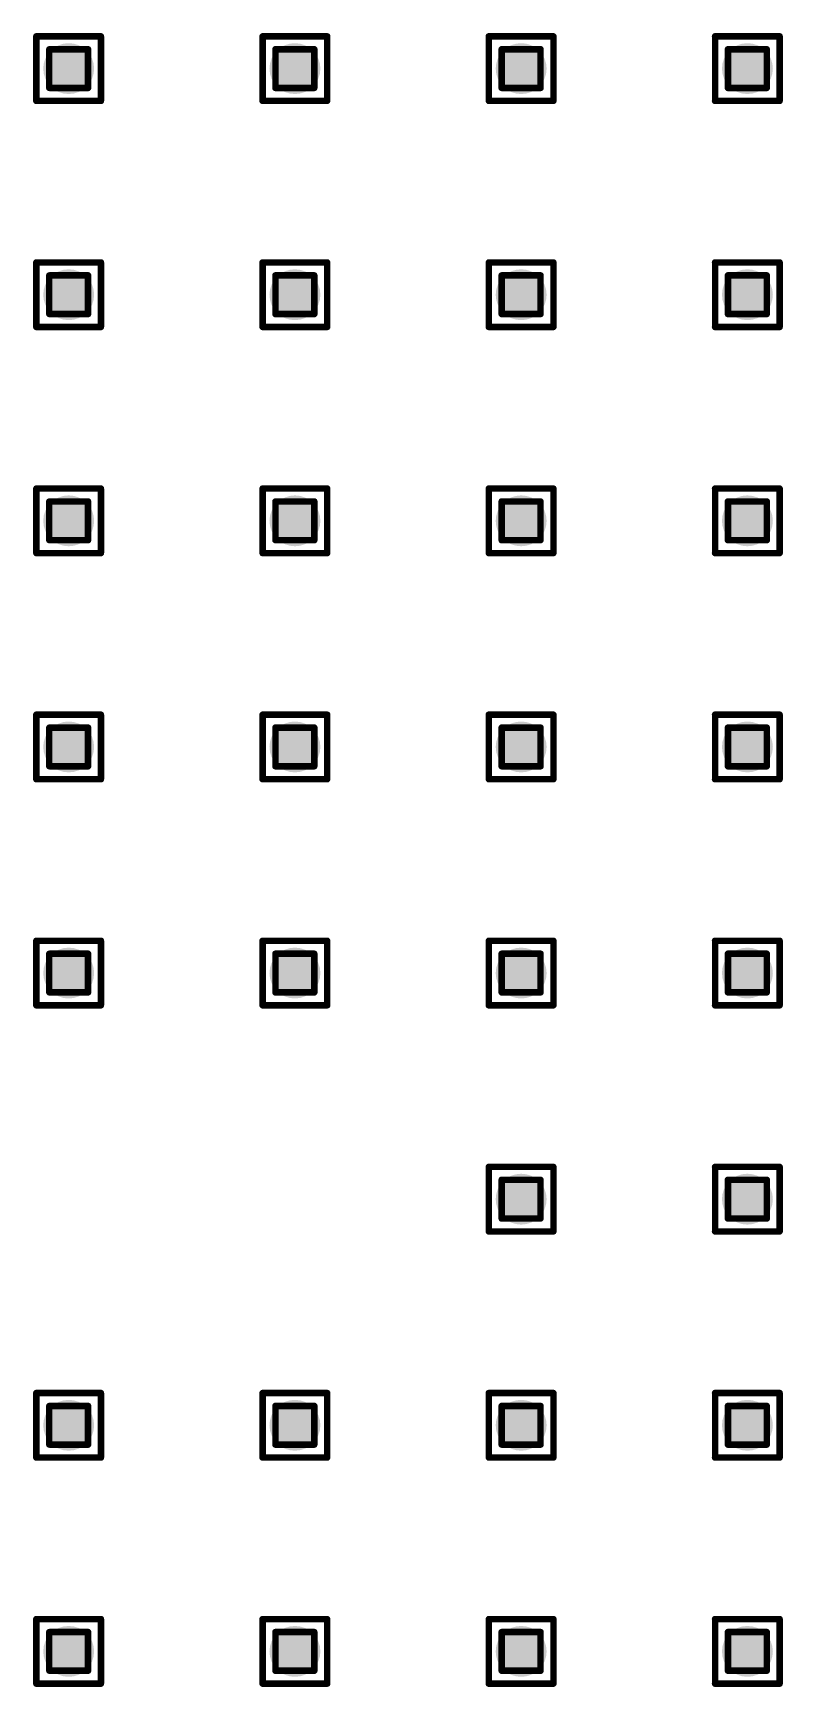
# Model space of a CAD drawing. Header units: millimetres. Extents: x -25 to 478, y -31 to 252.
# Drawn here: x 71.32 to 77.22, y 44.42 to 57.43 of the extents above; entities that cross this region are included whole.
import ezdxf

# ---------------------------------------------------------------- set-up
doc = ezdxf.new("R2010")
doc.units = ezdxf.units.MM
doc.layers.add('DrillDrawing', color=1, linetype='Continuous')
doc.layers.add('ViaHoleLayer', color=16, linetype='Continuous')

msp = doc.modelspace()

# ---------------------------------------------------------------- hatches: boundary and pattern name
at = {"layer": 'ViaHoleLayer'}
h = msp.add_hatch(color=16, dxfattribs=at)
edge = h.paths.add_edge_path()
edge.add_arc((71.603, 57.15), 0.2, 0, 360)
h = msp.add_hatch(color=16, dxfattribs=at)
edge = h.paths.add_edge_path()
edge.add_arc((73.381, 57.15), 0.2, 0, 360)
h = msp.add_hatch(color=16, dxfattribs=at)
edge = h.paths.add_edge_path()
edge.add_arc((75.159, 57.15), 0.2, 0, 360)
h = msp.add_hatch(color=16, dxfattribs=at)
edge = h.paths.add_edge_path()
edge.add_arc((76.937, 57.15), 0.2, 0, 360)
h = msp.add_hatch(color=16, dxfattribs=at)
edge = h.paths.add_edge_path()
edge.add_arc((71.603, 55.372), 0.2, 0, 360)
h = msp.add_hatch(color=16, dxfattribs=at)
edge = h.paths.add_edge_path()
edge.add_arc((73.381, 55.372), 0.2, 0, 360)
h = msp.add_hatch(color=16, dxfattribs=at)
edge = h.paths.add_edge_path()
edge.add_arc((75.159, 55.372), 0.2, 0, 360)
h = msp.add_hatch(color=16, dxfattribs=at)
edge = h.paths.add_edge_path()
edge.add_arc((76.937, 55.372), 0.2, 0, 360)
h = msp.add_hatch(color=16, dxfattribs=at)
edge = h.paths.add_edge_path()
edge.add_arc((71.603, 53.594), 0.2, 0, 360)
h = msp.add_hatch(color=16, dxfattribs=at)
edge = h.paths.add_edge_path()
edge.add_arc((73.381, 53.594), 0.2, 0, 360)
h = msp.add_hatch(color=16, dxfattribs=at)
edge = h.paths.add_edge_path()
edge.add_arc((75.159, 53.594), 0.2, 0, 360)
h = msp.add_hatch(color=16, dxfattribs=at)
edge = h.paths.add_edge_path()
edge.add_arc((76.937, 53.594), 0.2, 0, 360)
h = msp.add_hatch(color=16, dxfattribs=at)
edge = h.paths.add_edge_path()
edge.add_arc((71.603, 51.816), 0.2, 0, 360)
h = msp.add_hatch(color=16, dxfattribs=at)
edge = h.paths.add_edge_path()
edge.add_arc((73.381, 51.816), 0.2, 0, 360)
h = msp.add_hatch(color=16, dxfattribs=at)
edge = h.paths.add_edge_path()
edge.add_arc((75.159, 51.816), 0.2, 0, 360)
h = msp.add_hatch(color=16, dxfattribs=at)
edge = h.paths.add_edge_path()
edge.add_arc((76.937, 51.816), 0.2, 0, 360)
h = msp.add_hatch(color=16, dxfattribs=at)
edge = h.paths.add_edge_path()
edge.add_arc((71.603, 50.038), 0.2, 0, 360)
h = msp.add_hatch(color=16, dxfattribs=at)
edge = h.paths.add_edge_path()
edge.add_arc((73.381, 50.038), 0.2, 0, 360)
h = msp.add_hatch(color=16, dxfattribs=at)
edge = h.paths.add_edge_path()
edge.add_arc((75.159, 50.038), 0.2, 0, 360)
h = msp.add_hatch(color=16, dxfattribs=at)
edge = h.paths.add_edge_path()
edge.add_arc((76.937, 50.038), 0.2, 0, 360)
h = msp.add_hatch(color=16, dxfattribs=at)
edge = h.paths.add_edge_path()
edge.add_arc((75.159, 48.26), 0.2, 0, 360)
h = msp.add_hatch(color=16, dxfattribs=at)
edge = h.paths.add_edge_path()
edge.add_arc((76.937, 48.26), 0.2, 0, 360)
h = msp.add_hatch(color=16, dxfattribs=at)
edge = h.paths.add_edge_path()
edge.add_arc((71.603, 46.482), 0.2, 0, 360)
h = msp.add_hatch(color=16, dxfattribs=at)
edge = h.paths.add_edge_path()
edge.add_arc((73.381, 46.482), 0.2, 0, 360)
h = msp.add_hatch(color=16, dxfattribs=at)
edge = h.paths.add_edge_path()
edge.add_arc((75.159, 46.482), 0.2, 0, 360)
h = msp.add_hatch(color=16, dxfattribs=at)
edge = h.paths.add_edge_path()
edge.add_arc((76.937, 46.482), 0.2, 0, 360)
h = msp.add_hatch(color=16, dxfattribs=at)
edge = h.paths.add_edge_path()
edge.add_arc((71.603, 44.704), 0.2, 0, 360)
h = msp.add_hatch(color=16, dxfattribs=at)
edge = h.paths.add_edge_path()
edge.add_arc((73.381, 44.704), 0.2, 0, 360)
h = msp.add_hatch(color=16, dxfattribs=at)
edge = h.paths.add_edge_path()
edge.add_arc((75.159, 44.704), 0.2, 0, 360)
h = msp.add_hatch(color=16, dxfattribs=at)
edge = h.paths.add_edge_path()
edge.add_arc((76.937, 44.704), 0.2, 0, 360)

# ---------------------------------------------------------------- linework, layer by layer
at = {"layer": 'DrillDrawing', "const_width": 0.0508}
for points in [[(71.349, 57.404), (71.857, 57.404)], [(71.349, 56.896), (71.349, 57.404)], [(71.857, 56.896), (71.857, 57.404)], [(73.127, 57.404), (73.635, 57.404)], [(73.127, 56.896), (73.127, 57.404)], [(73.635, 56.896), (73.635, 57.404)], [(74.905, 57.404), (75.413, 57.404)], [(74.905, 56.896), (74.905, 57.404)], [(75.413, 56.896), (75.413, 57.404)], [(76.683, 57.404), (77.191, 57.404)], [(76.683, 56.896), (76.683, 57.404)], [(77.191, 56.896), (77.191, 57.404)], [(71.45, 57.302), (71.755, 57.302)], [(71.45, 56.998), (71.45, 57.302)], [(71.755, 56.998), (71.755, 57.302)], [(73.228, 57.302), (73.533, 57.302)], [(73.228, 56.998), (73.228, 57.302)], [(73.533, 56.998), (73.533, 57.302)], [(75.006, 57.302), (75.311, 57.302)], [(75.006, 56.998), (75.006, 57.302)], [(75.311, 56.998), (75.311, 57.302)], [(76.784, 57.302), (77.089, 57.302)], [(76.784, 56.998), (76.784, 57.302)], [(77.089, 56.998), (77.089, 57.302)], [(71.45, 56.998), (71.755, 56.998)], [(73.228, 56.998), (73.533, 56.998)], [(75.006, 56.998), (75.311, 56.998)], [(76.784, 56.998), (77.089, 56.998)], [(71.349, 56.896), (71.857, 56.896)], [(73.127, 56.896), (73.635, 56.896)], [(74.905, 56.896), (75.413, 56.896)], [(76.683, 56.896), (77.191, 56.896)], [(71.349, 55.626), (71.857, 55.626)], [(71.349, 55.118), (71.349, 55.626)], [(71.45, 55.524), (71.755, 55.524)], [(71.45, 55.22), (71.45, 55.524)], [(71.755, 55.22), (71.755, 55.524)], [(71.857, 55.118), (71.857, 55.626)], [(73.127, 55.626), (73.635, 55.626)], [(73.127, 55.118), (73.127, 55.626)], [(73.228, 55.524), (73.533, 55.524)], [(73.228, 55.22), (73.228, 55.524)], [(73.533, 55.22), (73.533, 55.524)], [(73.635, 55.118), (73.635, 55.626)], [(74.905, 55.626), (75.413, 55.626)], [(74.905, 55.118), (74.905, 55.626)], [(75.006, 55.524), (75.311, 55.524)], [(75.006, 55.22), (75.006, 55.524)], [(75.311, 55.22), (75.311, 55.524)], [(75.413, 55.118), (75.413, 55.626)], [(76.683, 55.626), (77.191, 55.626)], [(76.683, 55.118), (76.683, 55.626)], [(76.784, 55.524), (77.089, 55.524)], [(76.784, 55.22), (76.784, 55.524)], [(77.089, 55.22), (77.089, 55.524)], [(77.191, 55.118), (77.191, 55.626)], [(71.349, 55.118), (71.857, 55.118)], [(71.45, 55.22), (71.755, 55.22)], [(73.127, 55.118), (73.635, 55.118)], [(73.228, 55.22), (73.533, 55.22)], [(74.905, 55.118), (75.413, 55.118)], [(75.006, 55.22), (75.311, 55.22)], [(76.683, 55.118), (77.191, 55.118)], [(76.784, 55.22), (77.089, 55.22)], [(71.349, 53.848), (71.857, 53.848)], [(71.349, 53.34), (71.349, 53.848)], [(71.857, 53.34), (71.857, 53.848)], [(73.127, 53.848), (73.635, 53.848)], [(73.127, 53.34), (73.127, 53.848)], [(73.635, 53.34), (73.635, 53.848)], [(74.905, 53.848), (75.413, 53.848)], [(74.905, 53.34), (74.905, 53.848)], [(75.413, 53.34), (75.413, 53.848)], [(76.683, 53.848), (77.191, 53.848)], [(76.683, 53.34), (76.683, 53.848)], [(77.191, 53.34), (77.191, 53.848)], [(71.45, 53.746), (71.755, 53.746)], [(71.45, 53.442), (71.45, 53.746)], [(71.755, 53.442), (71.755, 53.746)], [(73.228, 53.746), (73.533, 53.746)], [(73.228, 53.442), (73.228, 53.746)], [(73.533, 53.442), (73.533, 53.746)], [(75.006, 53.746), (75.311, 53.746)], [(75.006, 53.442), (75.006, 53.746)], [(75.311, 53.442), (75.311, 53.746)], [(76.784, 53.746), (77.089, 53.746)], [(76.784, 53.442), (76.784, 53.746)], [(77.089, 53.442), (77.089, 53.746)], [(71.45, 53.442), (71.755, 53.442)], [(73.228, 53.442), (73.533, 53.442)], [(75.006, 53.442), (75.311, 53.442)], [(76.784, 53.442), (77.089, 53.442)], [(71.349, 53.34), (71.857, 53.34)], [(73.127, 53.34), (73.635, 53.34)], [(74.905, 53.34), (75.413, 53.34)], [(76.683, 53.34), (77.191, 53.34)], [(71.349, 52.07), (71.857, 52.07)], [(71.349, 51.562), (71.349, 52.07)], [(71.857, 51.562), (71.857, 52.07)], [(73.127, 52.07), (73.635, 52.07)], [(73.127, 51.562), (73.127, 52.07)], [(73.635, 51.562), (73.635, 52.07)], [(74.905, 52.07), (75.413, 52.07)], [(74.905, 51.562), (74.905, 52.07)], [(75.413, 51.562), (75.413, 52.07)], [(76.683, 52.07), (77.191, 52.07)], [(76.683, 51.562), (76.683, 52.07)], [(77.191, 51.562), (77.191, 52.07)], [(71.45, 51.968), (71.755, 51.968)], [(71.45, 51.664), (71.45, 51.968)], [(71.755, 51.664), (71.755, 51.968)], [(73.228, 51.968), (73.533, 51.968)], [(73.228, 51.664), (73.228, 51.968)], [(73.533, 51.664), (73.533, 51.968)], [(75.006, 51.968), (75.311, 51.968)], [(75.006, 51.664), (75.006, 51.968)], [(75.311, 51.664), (75.311, 51.968)], [(76.784, 51.968), (77.089, 51.968)], [(76.784, 51.664), (76.784, 51.968)], [(77.089, 51.664), (77.089, 51.968)], [(71.45, 51.664), (71.755, 51.664)], [(73.228, 51.664), (73.533, 51.664)], [(75.006, 51.664), (75.311, 51.664)], [(76.784, 51.664), (77.089, 51.664)], [(71.349, 51.562), (71.857, 51.562)], [(73.127, 51.562), (73.635, 51.562)], [(74.905, 51.562), (75.413, 51.562)], [(76.683, 51.562), (77.191, 51.562)], [(71.349, 50.292), (71.857, 50.292)], [(71.349, 49.784), (71.349, 50.292)], [(71.45, 50.19), (71.755, 50.19)], [(71.45, 49.886), (71.45, 50.19)], [(71.755, 49.886), (71.755, 50.19)], [(71.857, 49.784), (71.857, 50.292)], [(73.127, 50.292), (73.635, 50.292)], [(73.127, 49.784), (73.127, 50.292)], [(73.228, 50.19), (73.533, 50.19)], [(73.228, 49.886), (73.228, 50.19)], [(73.533, 49.886), (73.533, 50.19)], [(73.635, 49.784), (73.635, 50.292)], [(74.905, 50.292), (75.413, 50.292)], [(74.905, 49.784), (74.905, 50.292)], [(75.006, 50.19), (75.311, 50.19)], [(75.006, 49.886), (75.006, 50.19)], [(75.311, 49.886), (75.311, 50.19)], [(75.413, 49.784), (75.413, 50.292)], [(76.683, 50.292), (77.191, 50.292)], [(76.683, 49.784), (76.683, 50.292)], [(76.784, 50.19), (77.089, 50.19)], [(76.784, 49.886), (76.784, 50.19)], [(77.089, 49.886), (77.089, 50.19)], [(77.191, 49.784), (77.191, 50.292)], [(71.349, 49.784), (71.857, 49.784)], [(71.45, 49.886), (71.755, 49.886)], [(73.127, 49.784), (73.635, 49.784)], [(73.228, 49.886), (73.533, 49.886)], [(74.905, 49.784), (75.413, 49.784)], [(75.006, 49.886), (75.311, 49.886)], [(76.683, 49.784), (77.191, 49.784)], [(76.784, 49.886), (77.089, 49.886)], [(74.905, 48.514), (75.413, 48.514)], [(74.905, 48.006), (74.905, 48.514)], [(75.413, 48.006), (75.413, 48.514)], [(76.683, 48.514), (77.191, 48.514)], [(76.683, 48.006), (76.683, 48.514)], [(77.191, 48.006), (77.191, 48.514)], [(75.006, 48.412), (75.311, 48.412)], [(75.006, 48.108), (75.006, 48.412)], [(75.311, 48.108), (75.311, 48.412)], [(76.784, 48.412), (77.089, 48.412)], [(76.784, 48.108), (76.784, 48.412)], [(77.089, 48.108), (77.089, 48.412)], [(75.006, 48.108), (75.311, 48.108)], [(76.784, 48.108), (77.089, 48.108)], [(74.905, 48.006), (75.413, 48.006)], [(76.683, 48.006), (77.191, 48.006)], [(71.349, 46.736), (71.857, 46.736)], [(71.349, 46.228), (71.349, 46.736)], [(71.857, 46.228), (71.857, 46.736)], [(73.127, 46.736), (73.635, 46.736)], [(73.127, 46.228), (73.127, 46.736)], [(73.635, 46.228), (73.635, 46.736)], [(74.905, 46.736), (75.413, 46.736)], [(74.905, 46.228), (74.905, 46.736)], [(75.413, 46.228), (75.413, 46.736)], [(76.683, 46.736), (77.191, 46.736)], [(76.683, 46.228), (76.683, 46.736)], [(77.191, 46.228), (77.191, 46.736)], [(71.45, 46.634), (71.755, 46.634)], [(71.45, 46.33), (71.45, 46.634)], [(71.755, 46.33), (71.755, 46.634)], [(73.228, 46.634), (73.533, 46.634)], [(73.228, 46.33), (73.228, 46.634)], [(73.533, 46.33), (73.533, 46.634)], [(75.006, 46.634), (75.311, 46.634)], [(75.006, 46.33), (75.006, 46.634)], [(75.311, 46.33), (75.311, 46.634)], [(76.784, 46.634), (77.089, 46.634)], [(76.784, 46.33), (76.784, 46.634)], [(77.089, 46.33), (77.089, 46.634)], [(71.45, 46.33), (71.755, 46.33)], [(73.228, 46.33), (73.533, 46.33)], [(75.006, 46.33), (75.311, 46.33)], [(76.784, 46.33), (77.089, 46.33)], [(71.349, 46.228), (71.857, 46.228)], [(73.127, 46.228), (73.635, 46.228)], [(74.905, 46.228), (75.413, 46.228)], [(76.683, 46.228), (77.191, 46.228)], [(71.349, 44.958), (71.857, 44.958)], [(71.349, 44.45), (71.349, 44.958)], [(71.45, 44.856), (71.755, 44.856)], [(71.45, 44.552), (71.45, 44.856)], [(71.755, 44.552), (71.755, 44.856)], [(71.857, 44.45), (71.857, 44.958)], [(73.127, 44.958), (73.635, 44.958)], [(73.127, 44.45), (73.127, 44.958)], [(73.228, 44.856), (73.533, 44.856)], [(73.228, 44.552), (73.228, 44.856)], [(73.533, 44.552), (73.533, 44.856)], [(73.635, 44.45), (73.635, 44.958)], [(74.905, 44.958), (75.413, 44.958)], [(74.905, 44.45), (74.905, 44.958)], [(75.006, 44.856), (75.311, 44.856)], [(75.006, 44.552), (75.006, 44.856)], [(75.311, 44.552), (75.311, 44.856)], [(75.413, 44.45), (75.413, 44.958)], [(76.683, 44.958), (77.191, 44.958)], [(76.683, 44.45), (76.683, 44.958)], [(76.784, 44.856), (77.089, 44.856)], [(76.784, 44.552), (76.784, 44.856)], [(77.089, 44.552), (77.089, 44.856)], [(77.191, 44.45), (77.191, 44.958)], [(71.45, 44.552), (71.755, 44.552)], [(73.228, 44.552), (73.533, 44.552)], [(75.006, 44.552), (75.311, 44.552)], [(76.784, 44.552), (77.089, 44.552)], [(71.349, 44.45), (71.857, 44.45)], [(73.127, 44.45), (73.635, 44.45)], [(74.905, 44.45), (75.413, 44.45)], [(76.683, 44.45), (77.191, 44.45)]]:
    msp.add_lwpolyline(points, dxfattribs=at)
at = {"layer": 'DrillDrawing', "const_width": 0.0254}
for points in [[(71.336, 57.404, 1), (71.361, 57.404, 1)], [(71.336, 57.404, 1), (71.361, 57.404, 1)], [(71.844, 57.404, 1), (71.869, 57.404, 1)], [(71.844, 57.404, 1), (71.869, 57.404, 1)], [(73.114, 57.404, 1), (73.139, 57.404, 1)], [(73.114, 57.404, 1), (73.139, 57.404, 1)], [(73.622, 57.404, 1), (73.647, 57.404, 1)], [(73.622, 57.404, 1), (73.647, 57.404, 1)], [(74.892, 57.404, 1), (74.917, 57.404, 1)], [(74.892, 57.404, 1), (74.917, 57.404, 1)], [(75.4, 57.404, 1), (75.425, 57.404, 1)], [(75.4, 57.404, 1), (75.425, 57.404, 1)], [(76.67, 57.404, 1), (76.695, 57.404, 1)], [(76.67, 57.404, 1), (76.695, 57.404, 1)], [(77.178, 57.404, 1), (77.203, 57.404, 1)], [(77.178, 57.404, 1), (77.203, 57.404, 1)], [(71.438, 57.302, 1), (71.463, 57.302, 1)], [(71.438, 57.302, 1), (71.463, 57.302, 1)], [(71.742, 57.302, 1), (71.768, 57.302, 1)], [(71.742, 57.302, 1), (71.768, 57.302, 1)], [(73.215, 57.302, 1), (73.241, 57.302, 1)], [(73.215, 57.302, 1), (73.241, 57.302, 1)], [(73.52, 57.302, 1), (73.546, 57.302, 1)], [(73.52, 57.302, 1), (73.546, 57.302, 1)], [(74.993, 57.302, 1), (75.019, 57.302, 1)], [(74.993, 57.302, 1), (75.019, 57.302, 1)], [(75.298, 57.302, 1), (75.324, 57.302, 1)], [(75.298, 57.302, 1), (75.324, 57.302, 1)], [(76.771, 57.302, 1), (76.797, 57.302, 1)], [(76.771, 57.302, 1), (76.797, 57.302, 1)], [(77.076, 57.302, 1), (77.102, 57.302, 1)], [(77.076, 57.302, 1), (77.102, 57.302, 1)], [(71.438, 56.998, 1), (71.463, 56.998, 1)], [(71.438, 56.998, 1), (71.463, 56.998, 1)], [(71.742, 56.998, 1), (71.768, 56.998, 1)], [(71.742, 56.998, 1), (71.768, 56.998, 1)], [(73.215, 56.998, 1), (73.241, 56.998, 1)], [(73.215, 56.998, 1), (73.241, 56.998, 1)], [(73.52, 56.998, 1), (73.546, 56.998, 1)], [(73.52, 56.998, 1), (73.546, 56.998, 1)], [(74.993, 56.998, 1), (75.019, 56.998, 1)], [(74.993, 56.998, 1), (75.019, 56.998, 1)], [(75.298, 56.998, 1), (75.324, 56.998, 1)], [(75.298, 56.998, 1), (75.324, 56.998, 1)], [(76.771, 56.998, 1), (76.797, 56.998, 1)], [(76.771, 56.998, 1), (76.797, 56.998, 1)], [(77.076, 56.998, 1), (77.102, 56.998, 1)], [(77.076, 56.998, 1), (77.102, 56.998, 1)], [(71.336, 56.896, 1), (71.361, 56.896, 1)], [(71.336, 56.896, 1), (71.361, 56.896, 1)], [(71.844, 56.896, 1), (71.869, 56.896, 1)], [(71.844, 56.896, 1), (71.869, 56.896, 1)], [(73.114, 56.896, 1), (73.139, 56.896, 1)], [(73.114, 56.896, 1), (73.139, 56.896, 1)], [(73.622, 56.896, 1), (73.647, 56.896, 1)], [(73.622, 56.896, 1), (73.647, 56.896, 1)], [(74.892, 56.896, 1), (74.917, 56.896, 1)], [(74.892, 56.896, 1), (74.917, 56.896, 1)], [(75.4, 56.896, 1), (75.425, 56.896, 1)], [(75.4, 56.896, 1), (75.425, 56.896, 1)], [(76.67, 56.896, 1), (76.695, 56.896, 1)], [(76.67, 56.896, 1), (76.695, 56.896, 1)], [(77.178, 56.896, 1), (77.203, 56.896, 1)], [(77.178, 56.896, 1), (77.203, 56.896, 1)], [(71.336, 55.626, 1), (71.361, 55.626, 1)], [(71.336, 55.626, 1), (71.361, 55.626, 1)], [(71.438, 55.524, 1), (71.463, 55.524, 1)], [(71.438, 55.524, 1), (71.463, 55.524, 1)], [(71.742, 55.524, 1), (71.768, 55.524, 1)], [(71.742, 55.524, 1), (71.768, 55.524, 1)], [(71.844, 55.626, 1), (71.869, 55.626, 1)], [(71.844, 55.626, 1), (71.869, 55.626, 1)], [(73.114, 55.626, 1), (73.139, 55.626, 1)], [(73.114, 55.626, 1), (73.139, 55.626, 1)], [(73.215, 55.524, 1), (73.241, 55.524, 1)], [(73.215, 55.524, 1), (73.241, 55.524, 1)], [(73.52, 55.524, 1), (73.546, 55.524, 1)], [(73.52, 55.524, 1), (73.546, 55.524, 1)], [(73.622, 55.626, 1), (73.647, 55.626, 1)], [(73.622, 55.626, 1), (73.647, 55.626, 1)], [(74.892, 55.626, 1), (74.917, 55.626, 1)], [(74.892, 55.626, 1), (74.917, 55.626, 1)], [(74.993, 55.524, 1), (75.019, 55.524, 1)], [(74.993, 55.524, 1), (75.019, 55.524, 1)], [(75.298, 55.524, 1), (75.324, 55.524, 1)], [(75.298, 55.524, 1), (75.324, 55.524, 1)], [(75.4, 55.626, 1), (75.425, 55.626, 1)], [(75.4, 55.626, 1), (75.425, 55.626, 1)], [(76.67, 55.626, 1), (76.695, 55.626, 1)], [(76.67, 55.626, 1), (76.695, 55.626, 1)], [(76.771, 55.524, 1), (76.797, 55.524, 1)], [(76.771, 55.524, 1), (76.797, 55.524, 1)], [(77.076, 55.524, 1), (77.102, 55.524, 1)], [(77.076, 55.524, 1), (77.102, 55.524, 1)], [(77.178, 55.626, 1), (77.203, 55.626, 1)], [(77.178, 55.626, 1), (77.203, 55.626, 1)], [(71.336, 55.118, 1), (71.361, 55.118, 1)], [(71.336, 55.118, 1), (71.361, 55.118, 1)], [(71.438, 55.22, 1), (71.463, 55.22, 1)], [(71.438, 55.22, 1), (71.463, 55.22, 1)], [(71.742, 55.22, 1), (71.768, 55.22, 1)], [(71.742, 55.22, 1), (71.768, 55.22, 1)], [(71.844, 55.118, 1), (71.869, 55.118, 1)], [(71.844, 55.118, 1), (71.869, 55.118, 1)], [(73.114, 55.118, 1), (73.139, 55.118, 1)], [(73.114, 55.118, 1), (73.139, 55.118, 1)], [(73.215, 55.22, 1), (73.241, 55.22, 1)], [(73.215, 55.22, 1), (73.241, 55.22, 1)], [(73.52, 55.22, 1), (73.546, 55.22, 1)], [(73.52, 55.22, 1), (73.546, 55.22, 1)], [(73.622, 55.118, 1), (73.647, 55.118, 1)], [(73.622, 55.118, 1), (73.647, 55.118, 1)], [(74.892, 55.118, 1), (74.917, 55.118, 1)], [(74.892, 55.118, 1), (74.917, 55.118, 1)], [(74.993, 55.22, 1), (75.019, 55.22, 1)], [(74.993, 55.22, 1), (75.019, 55.22, 1)], [(75.298, 55.22, 1), (75.324, 55.22, 1)], [(75.298, 55.22, 1), (75.324, 55.22, 1)], [(75.4, 55.118, 1), (75.425, 55.118, 1)], [(75.4, 55.118, 1), (75.425, 55.118, 1)], [(76.67, 55.118, 1), (76.695, 55.118, 1)], [(76.67, 55.118, 1), (76.695, 55.118, 1)], [(76.771, 55.22, 1), (76.797, 55.22, 1)], [(76.771, 55.22, 1), (76.797, 55.22, 1)], [(77.076, 55.22, 1), (77.102, 55.22, 1)], [(77.076, 55.22, 1), (77.102, 55.22, 1)], [(77.178, 55.118, 1), (77.203, 55.118, 1)], [(77.178, 55.118, 1), (77.203, 55.118, 1)], [(71.336, 53.848, 1), (71.361, 53.848, 1)], [(71.336, 53.848, 1), (71.361, 53.848, 1)], [(71.844, 53.848, 1), (71.869, 53.848, 1)], [(71.844, 53.848, 1), (71.869, 53.848, 1)], [(73.114, 53.848, 1), (73.139, 53.848, 1)], [(73.114, 53.848, 1), (73.139, 53.848, 1)], [(73.622, 53.848, 1), (73.647, 53.848, 1)], [(73.622, 53.848, 1), (73.647, 53.848, 1)], [(74.892, 53.848, 1), (74.917, 53.848, 1)], [(74.892, 53.848, 1), (74.917, 53.848, 1)], [(75.4, 53.848, 1), (75.425, 53.848, 1)], [(75.4, 53.848, 1), (75.425, 53.848, 1)], [(76.67, 53.848, 1), (76.695, 53.848, 1)], [(76.67, 53.848, 1), (76.695, 53.848, 1)], [(77.178, 53.848, 1), (77.203, 53.848, 1)], [(77.178, 53.848, 1), (77.203, 53.848, 1)], [(71.438, 53.746, 1), (71.463, 53.746, 1)], [(71.438, 53.746, 1), (71.463, 53.746, 1)], [(71.742, 53.746, 1), (71.768, 53.746, 1)], [(71.742, 53.746, 1), (71.768, 53.746, 1)], [(73.215, 53.746, 1), (73.241, 53.746, 1)], [(73.215, 53.746, 1), (73.241, 53.746, 1)], [(73.52, 53.746, 1), (73.546, 53.746, 1)], [(73.52, 53.746, 1), (73.546, 53.746, 1)], [(74.993, 53.746, 1), (75.019, 53.746, 1)], [(74.993, 53.746, 1), (75.019, 53.746, 1)], [(75.298, 53.746, 1), (75.324, 53.746, 1)], [(75.298, 53.746, 1), (75.324, 53.746, 1)], [(76.771, 53.746, 1), (76.797, 53.746, 1)], [(76.771, 53.746, 1), (76.797, 53.746, 1)], [(77.076, 53.746, 1), (77.102, 53.746, 1)], [(77.076, 53.746, 1), (77.102, 53.746, 1)], [(71.438, 53.442, 1), (71.463, 53.442, 1)], [(71.438, 53.442, 1), (71.463, 53.442, 1)], [(71.742, 53.442, 1), (71.768, 53.442, 1)], [(71.742, 53.442, 1), (71.768, 53.442, 1)], [(73.215, 53.442, 1), (73.241, 53.442, 1)], [(73.215, 53.442, 1), (73.241, 53.442, 1)], [(73.52, 53.442, 1), (73.546, 53.442, 1)], [(73.52, 53.442, 1), (73.546, 53.442, 1)], [(74.993, 53.442, 1), (75.019, 53.442, 1)], [(74.993, 53.442, 1), (75.019, 53.442, 1)], [(75.298, 53.442, 1), (75.324, 53.442, 1)], [(75.298, 53.442, 1), (75.324, 53.442, 1)], [(76.771, 53.442, 1), (76.797, 53.442, 1)], [(76.771, 53.442, 1), (76.797, 53.442, 1)], [(77.076, 53.442, 1), (77.102, 53.442, 1)], [(77.076, 53.442, 1), (77.102, 53.442, 1)], [(71.336, 53.34, 1), (71.361, 53.34, 1)], [(71.336, 53.34, 1), (71.361, 53.34, 1)], [(71.844, 53.34, 1), (71.869, 53.34, 1)], [(71.844, 53.34, 1), (71.869, 53.34, 1)], [(73.114, 53.34, 1), (73.139, 53.34, 1)], [(73.114, 53.34, 1), (73.139, 53.34, 1)], [(73.622, 53.34, 1), (73.647, 53.34, 1)], [(73.622, 53.34, 1), (73.647, 53.34, 1)], [(74.892, 53.34, 1), (74.917, 53.34, 1)], [(74.892, 53.34, 1), (74.917, 53.34, 1)], [(75.4, 53.34, 1), (75.425, 53.34, 1)], [(75.4, 53.34, 1), (75.425, 53.34, 1)], [(76.67, 53.34, 1), (76.695, 53.34, 1)], [(76.67, 53.34, 1), (76.695, 53.34, 1)], [(77.178, 53.34, 1), (77.203, 53.34, 1)], [(77.178, 53.34, 1), (77.203, 53.34, 1)], [(71.336, 52.07, 1), (71.361, 52.07, 1)], [(71.336, 52.07, 1), (71.361, 52.07, 1)], [(71.844, 52.07, 1), (71.869, 52.07, 1)], [(71.844, 52.07, 1), (71.869, 52.07, 1)], [(73.114, 52.07, 1), (73.139, 52.07, 1)], [(73.114, 52.07, 1), (73.139, 52.07, 1)], [(73.622, 52.07, 1), (73.647, 52.07, 1)], [(73.622, 52.07, 1), (73.647, 52.07, 1)], [(74.892, 52.07, 1), (74.917, 52.07, 1)], [(74.892, 52.07, 1), (74.917, 52.07, 1)], [(75.4, 52.07, 1), (75.425, 52.07, 1)], [(75.4, 52.07, 1), (75.425, 52.07, 1)], [(76.67, 52.07, 1), (76.695, 52.07, 1)], [(76.67, 52.07, 1), (76.695, 52.07, 1)], [(77.178, 52.07, 1), (77.203, 52.07, 1)], [(77.178, 52.07, 1), (77.203, 52.07, 1)], [(71.438, 51.968, 1), (71.463, 51.968, 1)], [(71.438, 51.968, 1), (71.463, 51.968, 1)], [(71.742, 51.968, 1), (71.768, 51.968, 1)], [(71.742, 51.968, 1), (71.768, 51.968, 1)], [(73.215, 51.968, 1), (73.241, 51.968, 1)], [(73.215, 51.968, 1), (73.241, 51.968, 1)], [(73.52, 51.968, 1), (73.546, 51.968, 1)], [(73.52, 51.968, 1), (73.546, 51.968, 1)], [(74.993, 51.968, 1), (75.019, 51.968, 1)], [(74.993, 51.968, 1), (75.019, 51.968, 1)], [(75.298, 51.968, 1), (75.324, 51.968, 1)], [(75.298, 51.968, 1), (75.324, 51.968, 1)], [(76.771, 51.968, 1), (76.797, 51.968, 1)], [(76.771, 51.968, 1), (76.797, 51.968, 1)], [(77.076, 51.968, 1), (77.102, 51.968, 1)], [(77.076, 51.968, 1), (77.102, 51.968, 1)], [(71.438, 51.664, 1), (71.463, 51.664, 1)], [(71.438, 51.664, 1), (71.463, 51.664, 1)], [(71.742, 51.664, 1), (71.768, 51.664, 1)], [(71.742, 51.664, 1), (71.768, 51.664, 1)], [(73.215, 51.664, 1), (73.241, 51.664, 1)], [(73.215, 51.664, 1), (73.241, 51.664, 1)], [(73.52, 51.664, 1), (73.546, 51.664, 1)], [(73.52, 51.664, 1), (73.546, 51.664, 1)], [(74.993, 51.664, 1), (75.019, 51.664, 1)], [(74.993, 51.664, 1), (75.019, 51.664, 1)], [(75.298, 51.664, 1), (75.324, 51.664, 1)], [(75.298, 51.664, 1), (75.324, 51.664, 1)], [(76.771, 51.664, 1), (76.797, 51.664, 1)], [(76.771, 51.664, 1), (76.797, 51.664, 1)], [(77.076, 51.664, 1), (77.102, 51.664, 1)], [(77.076, 51.664, 1), (77.102, 51.664, 1)], [(71.336, 51.562, 1), (71.361, 51.562, 1)], [(71.336, 51.562, 1), (71.361, 51.562, 1)], [(71.844, 51.562, 1), (71.869, 51.562, 1)], [(71.844, 51.562, 1), (71.869, 51.562, 1)], [(73.114, 51.562, 1), (73.139, 51.562, 1)], [(73.114, 51.562, 1), (73.139, 51.562, 1)], [(73.622, 51.562, 1), (73.647, 51.562, 1)], [(73.622, 51.562, 1), (73.647, 51.562, 1)], [(74.892, 51.562, 1), (74.917, 51.562, 1)], [(74.892, 51.562, 1), (74.917, 51.562, 1)], [(75.4, 51.562, 1), (75.425, 51.562, 1)], [(75.4, 51.562, 1), (75.425, 51.562, 1)], [(76.67, 51.562, 1), (76.695, 51.562, 1)], [(76.67, 51.562, 1), (76.695, 51.562, 1)], [(77.178, 51.562, 1), (77.203, 51.562, 1)], [(77.178, 51.562, 1), (77.203, 51.562, 1)], [(71.336, 50.292, 1), (71.361, 50.292, 1)], [(71.336, 50.292, 1), (71.361, 50.292, 1)], [(71.438, 50.19, 1), (71.463, 50.19, 1)], [(71.438, 50.19, 1), (71.463, 50.19, 1)], [(71.742, 50.19, 1), (71.768, 50.19, 1)], [(71.742, 50.19, 1), (71.768, 50.19, 1)], [(71.844, 50.292, 1), (71.869, 50.292, 1)], [(71.844, 50.292, 1), (71.869, 50.292, 1)], [(73.114, 50.292, 1), (73.139, 50.292, 1)], [(73.114, 50.292, 1), (73.139, 50.292, 1)], [(73.215, 50.19, 1), (73.241, 50.19, 1)], [(73.215, 50.19, 1), (73.241, 50.19, 1)], [(73.52, 50.19, 1), (73.546, 50.19, 1)], [(73.52, 50.19, 1), (73.546, 50.19, 1)], [(73.622, 50.292, 1), (73.647, 50.292, 1)], [(73.622, 50.292, 1), (73.647, 50.292, 1)], [(74.892, 50.292, 1), (74.917, 50.292, 1)], [(74.892, 50.292, 1), (74.917, 50.292, 1)], [(74.993, 50.19, 1), (75.019, 50.19, 1)], [(74.993, 50.19, 1), (75.019, 50.19, 1)], [(75.298, 50.19, 1), (75.324, 50.19, 1)], [(75.298, 50.19, 1), (75.324, 50.19, 1)], [(75.4, 50.292, 1), (75.425, 50.292, 1)], [(75.4, 50.292, 1), (75.425, 50.292, 1)], [(76.67, 50.292, 1), (76.695, 50.292, 1)], [(76.67, 50.292, 1), (76.695, 50.292, 1)], [(76.771, 50.19, 1), (76.797, 50.19, 1)], [(76.771, 50.19, 1), (76.797, 50.19, 1)], [(77.076, 50.19, 1), (77.102, 50.19, 1)], [(77.076, 50.19, 1), (77.102, 50.19, 1)], [(77.178, 50.292, 1), (77.203, 50.292, 1)], [(77.178, 50.292, 1), (77.203, 50.292, 1)], [(71.336, 49.784, 1), (71.361, 49.784, 1)], [(71.336, 49.784, 1), (71.361, 49.784, 1)], [(71.438, 49.886, 1), (71.463, 49.886, 1)], [(71.438, 49.886, 1), (71.463, 49.886, 1)], [(71.742, 49.886, 1), (71.768, 49.886, 1)], [(71.742, 49.886, 1), (71.768, 49.886, 1)], [(71.844, 49.784, 1), (71.869, 49.784, 1)], [(71.844, 49.784, 1), (71.869, 49.784, 1)], [(73.114, 49.784, 1), (73.139, 49.784, 1)], [(73.114, 49.784, 1), (73.139, 49.784, 1)], [(73.215, 49.886, 1), (73.241, 49.886, 1)], [(73.215, 49.886, 1), (73.241, 49.886, 1)], [(73.52, 49.886, 1), (73.546, 49.886, 1)], [(73.52, 49.886, 1), (73.546, 49.886, 1)], [(73.622, 49.784, 1), (73.647, 49.784, 1)], [(73.622, 49.784, 1), (73.647, 49.784, 1)], [(74.892, 49.784, 1), (74.917, 49.784, 1)], [(74.892, 49.784, 1), (74.917, 49.784, 1)], [(74.993, 49.886, 1), (75.019, 49.886, 1)], [(74.993, 49.886, 1), (75.019, 49.886, 1)], [(75.298, 49.886, 1), (75.324, 49.886, 1)], [(75.298, 49.886, 1), (75.324, 49.886, 1)], [(75.4, 49.784, 1), (75.425, 49.784, 1)], [(75.4, 49.784, 1), (75.425, 49.784, 1)], [(76.67, 49.784, 1), (76.695, 49.784, 1)], [(76.67, 49.784, 1), (76.695, 49.784, 1)], [(76.771, 49.886, 1), (76.797, 49.886, 1)], [(76.771, 49.886, 1), (76.797, 49.886, 1)], [(77.076, 49.886, 1), (77.102, 49.886, 1)], [(77.076, 49.886, 1), (77.102, 49.886, 1)], [(77.178, 49.784, 1), (77.203, 49.784, 1)], [(77.178, 49.784, 1), (77.203, 49.784, 1)], [(74.892, 48.514, 1), (74.917, 48.514, 1)], [(74.892, 48.514, 1), (74.917, 48.514, 1)], [(75.4, 48.514, 1), (75.425, 48.514, 1)], [(75.4, 48.514, 1), (75.425, 48.514, 1)], [(76.67, 48.514, 1), (76.695, 48.514, 1)], [(76.67, 48.514, 1), (76.695, 48.514, 1)], [(77.178, 48.514, 1), (77.203, 48.514, 1)], [(77.178, 48.514, 1), (77.203, 48.514, 1)], [(74.993, 48.412, 1), (75.019, 48.412, 1)], [(74.993, 48.412, 1), (75.019, 48.412, 1)], [(75.298, 48.412, 1), (75.324, 48.412, 1)], [(75.298, 48.412, 1), (75.324, 48.412, 1)], [(76.771, 48.412, 1), (76.797, 48.412, 1)], [(76.771, 48.412, 1), (76.797, 48.412, 1)], [(77.076, 48.412, 1), (77.102, 48.412, 1)], [(77.076, 48.412, 1), (77.102, 48.412, 1)], [(74.993, 48.108, 1), (75.019, 48.108, 1)], [(74.993, 48.108, 1), (75.019, 48.108, 1)], [(75.298, 48.108, 1), (75.324, 48.108, 1)], [(75.298, 48.108, 1), (75.324, 48.108, 1)], [(76.771, 48.108, 1), (76.797, 48.108, 1)], [(76.771, 48.108, 1), (76.797, 48.108, 1)], [(77.076, 48.108, 1), (77.102, 48.108, 1)], [(77.076, 48.108, 1), (77.102, 48.108, 1)], [(74.892, 48.006, 1), (74.917, 48.006, 1)], [(74.892, 48.006, 1), (74.917, 48.006, 1)], [(75.4, 48.006, 1), (75.425, 48.006, 1)], [(75.4, 48.006, 1), (75.425, 48.006, 1)], [(76.67, 48.006, 1), (76.695, 48.006, 1)], [(76.67, 48.006, 1), (76.695, 48.006, 1)], [(77.178, 48.006, 1), (77.203, 48.006, 1)], [(77.178, 48.006, 1), (77.203, 48.006, 1)], [(71.336, 46.736, 1), (71.361, 46.736, 1)], [(71.336, 46.736, 1), (71.361, 46.736, 1)], [(71.844, 46.736, 1), (71.869, 46.736, 1)], [(71.844, 46.736, 1), (71.869, 46.736, 1)], [(73.114, 46.736, 1), (73.139, 46.736, 1)], [(73.114, 46.736, 1), (73.139, 46.736, 1)], [(73.622, 46.736, 1), (73.647, 46.736, 1)], [(73.622, 46.736, 1), (73.647, 46.736, 1)], [(74.892, 46.736, 1), (74.917, 46.736, 1)], [(74.892, 46.736, 1), (74.917, 46.736, 1)], [(75.4, 46.736, 1), (75.425, 46.736, 1)], [(75.4, 46.736, 1), (75.425, 46.736, 1)], [(76.67, 46.736, 1), (76.695, 46.736, 1)], [(76.67, 46.736, 1), (76.695, 46.736, 1)], [(77.178, 46.736, 1), (77.203, 46.736, 1)], [(77.178, 46.736, 1), (77.203, 46.736, 1)], [(71.438, 46.634, 1), (71.463, 46.634, 1)], [(71.438, 46.634, 1), (71.463, 46.634, 1)], [(71.742, 46.634, 1), (71.768, 46.634, 1)], [(71.742, 46.634, 1), (71.768, 46.634, 1)], [(73.215, 46.634, 1), (73.241, 46.634, 1)], [(73.215, 46.634, 1), (73.241, 46.634, 1)], [(73.52, 46.634, 1), (73.546, 46.634, 1)], [(73.52, 46.634, 1), (73.546, 46.634, 1)], [(74.993, 46.634, 1), (75.019, 46.634, 1)], [(74.993, 46.634, 1), (75.019, 46.634, 1)], [(75.298, 46.634, 1), (75.324, 46.634, 1)], [(75.298, 46.634, 1), (75.324, 46.634, 1)], [(76.771, 46.634, 1), (76.797, 46.634, 1)], [(76.771, 46.634, 1), (76.797, 46.634, 1)], [(77.076, 46.634, 1), (77.102, 46.634, 1)], [(77.076, 46.634, 1), (77.102, 46.634, 1)], [(71.438, 46.33, 1), (71.463, 46.33, 1)], [(71.438, 46.33, 1), (71.463, 46.33, 1)], [(71.742, 46.33, 1), (71.768, 46.33, 1)], [(71.742, 46.33, 1), (71.768, 46.33, 1)], [(73.215, 46.33, 1), (73.241, 46.33, 1)], [(73.215, 46.33, 1), (73.241, 46.33, 1)], [(73.52, 46.33, 1), (73.546, 46.33, 1)], [(73.52, 46.33, 1), (73.546, 46.33, 1)], [(74.993, 46.33, 1), (75.019, 46.33, 1)], [(74.993, 46.33, 1), (75.019, 46.33, 1)], [(75.298, 46.33, 1), (75.324, 46.33, 1)], [(75.298, 46.33, 1), (75.324, 46.33, 1)], [(76.771, 46.33, 1), (76.797, 46.33, 1)], [(76.771, 46.33, 1), (76.797, 46.33, 1)], [(77.076, 46.33, 1), (77.102, 46.33, 1)], [(77.076, 46.33, 1), (77.102, 46.33, 1)], [(71.336, 46.228, 1), (71.361, 46.228, 1)], [(71.336, 46.228, 1), (71.361, 46.228, 1)], [(71.844, 46.228, 1), (71.869, 46.228, 1)], [(71.844, 46.228, 1), (71.869, 46.228, 1)], [(73.114, 46.228, 1), (73.139, 46.228, 1)], [(73.114, 46.228, 1), (73.139, 46.228, 1)], [(73.622, 46.228, 1), (73.647, 46.228, 1)], [(73.622, 46.228, 1), (73.647, 46.228, 1)], [(74.892, 46.228, 1), (74.917, 46.228, 1)], [(74.892, 46.228, 1), (74.917, 46.228, 1)], [(75.4, 46.228, 1), (75.425, 46.228, 1)], [(75.4, 46.228, 1), (75.425, 46.228, 1)], [(76.67, 46.228, 1), (76.695, 46.228, 1)], [(76.67, 46.228, 1), (76.695, 46.228, 1)], [(77.178, 46.228, 1), (77.203, 46.228, 1)], [(77.178, 46.228, 1), (77.203, 46.228, 1)], [(71.336, 44.958, 1), (71.361, 44.958, 1)], [(71.336, 44.958, 1), (71.361, 44.958, 1)], [(71.438, 44.856, 1), (71.463, 44.856, 1)], [(71.438, 44.856, 1), (71.463, 44.856, 1)], [(71.742, 44.856, 1), (71.768, 44.856, 1)], [(71.742, 44.856, 1), (71.768, 44.856, 1)], [(71.844, 44.958, 1), (71.869, 44.958, 1)], [(71.844, 44.958, 1), (71.869, 44.958, 1)], [(73.114, 44.958, 1), (73.139, 44.958, 1)], [(73.114, 44.958, 1), (73.139, 44.958, 1)], [(73.215, 44.856, 1), (73.241, 44.856, 1)], [(73.215, 44.856, 1), (73.241, 44.856, 1)], [(73.52, 44.856, 1), (73.546, 44.856, 1)], [(73.52, 44.856, 1), (73.546, 44.856, 1)], [(73.622, 44.958, 1), (73.647, 44.958, 1)], [(73.622, 44.958, 1), (73.647, 44.958, 1)], [(74.892, 44.958, 1), (74.917, 44.958, 1)], [(74.892, 44.958, 1), (74.917, 44.958, 1)], [(74.993, 44.856, 1), (75.019, 44.856, 1)], [(74.993, 44.856, 1), (75.019, 44.856, 1)], [(75.298, 44.856, 1), (75.324, 44.856, 1)], [(75.298, 44.856, 1), (75.324, 44.856, 1)], [(75.4, 44.958, 1), (75.425, 44.958, 1)], [(75.4, 44.958, 1), (75.425, 44.958, 1)], [(76.67, 44.958, 1), (76.695, 44.958, 1)], [(76.67, 44.958, 1), (76.695, 44.958, 1)], [(76.771, 44.856, 1), (76.797, 44.856, 1)], [(76.771, 44.856, 1), (76.797, 44.856, 1)], [(77.076, 44.856, 1), (77.102, 44.856, 1)], [(77.076, 44.856, 1), (77.102, 44.856, 1)], [(77.178, 44.958, 1), (77.203, 44.958, 1)], [(77.178, 44.958, 1), (77.203, 44.958, 1)], [(71.438, 44.552, 1), (71.463, 44.552, 1)], [(71.438, 44.552, 1), (71.463, 44.552, 1)], [(71.742, 44.552, 1), (71.768, 44.552, 1)], [(71.742, 44.552, 1), (71.768, 44.552, 1)], [(73.215, 44.552, 1), (73.241, 44.552, 1)], [(73.215, 44.552, 1), (73.241, 44.552, 1)], [(73.52, 44.552, 1), (73.546, 44.552, 1)], [(73.52, 44.552, 1), (73.546, 44.552, 1)], [(74.993, 44.552, 1), (75.019, 44.552, 1)], [(74.993, 44.552, 1), (75.019, 44.552, 1)], [(75.298, 44.552, 1), (75.324, 44.552, 1)], [(75.298, 44.552, 1), (75.324, 44.552, 1)], [(76.771, 44.552, 1), (76.797, 44.552, 1)], [(76.771, 44.552, 1), (76.797, 44.552, 1)], [(77.076, 44.552, 1), (77.102, 44.552, 1)], [(77.076, 44.552, 1), (77.102, 44.552, 1)], [(71.336, 44.45, 1), (71.361, 44.45, 1)], [(71.336, 44.45, 1), (71.361, 44.45, 1)], [(71.844, 44.45, 1), (71.869, 44.45, 1)], [(71.844, 44.45, 1), (71.869, 44.45, 1)], [(73.114, 44.45, 1), (73.139, 44.45, 1)], [(73.114, 44.45, 1), (73.139, 44.45, 1)], [(73.622, 44.45, 1), (73.647, 44.45, 1)], [(73.622, 44.45, 1), (73.647, 44.45, 1)], [(74.892, 44.45, 1), (74.917, 44.45, 1)], [(74.892, 44.45, 1), (74.917, 44.45, 1)], [(75.4, 44.45, 1), (75.425, 44.45, 1)], [(75.4, 44.45, 1), (75.425, 44.45, 1)], [(76.67, 44.45, 1), (76.695, 44.45, 1)], [(76.67, 44.45, 1), (76.695, 44.45, 1)], [(77.178, 44.45, 1), (77.203, 44.45, 1)], [(77.178, 44.45, 1), (77.203, 44.45, 1)]]:
    msp.add_lwpolyline(points, format="xyb", close=True, dxfattribs=at)

doc.saveas('drawing.dxf')
